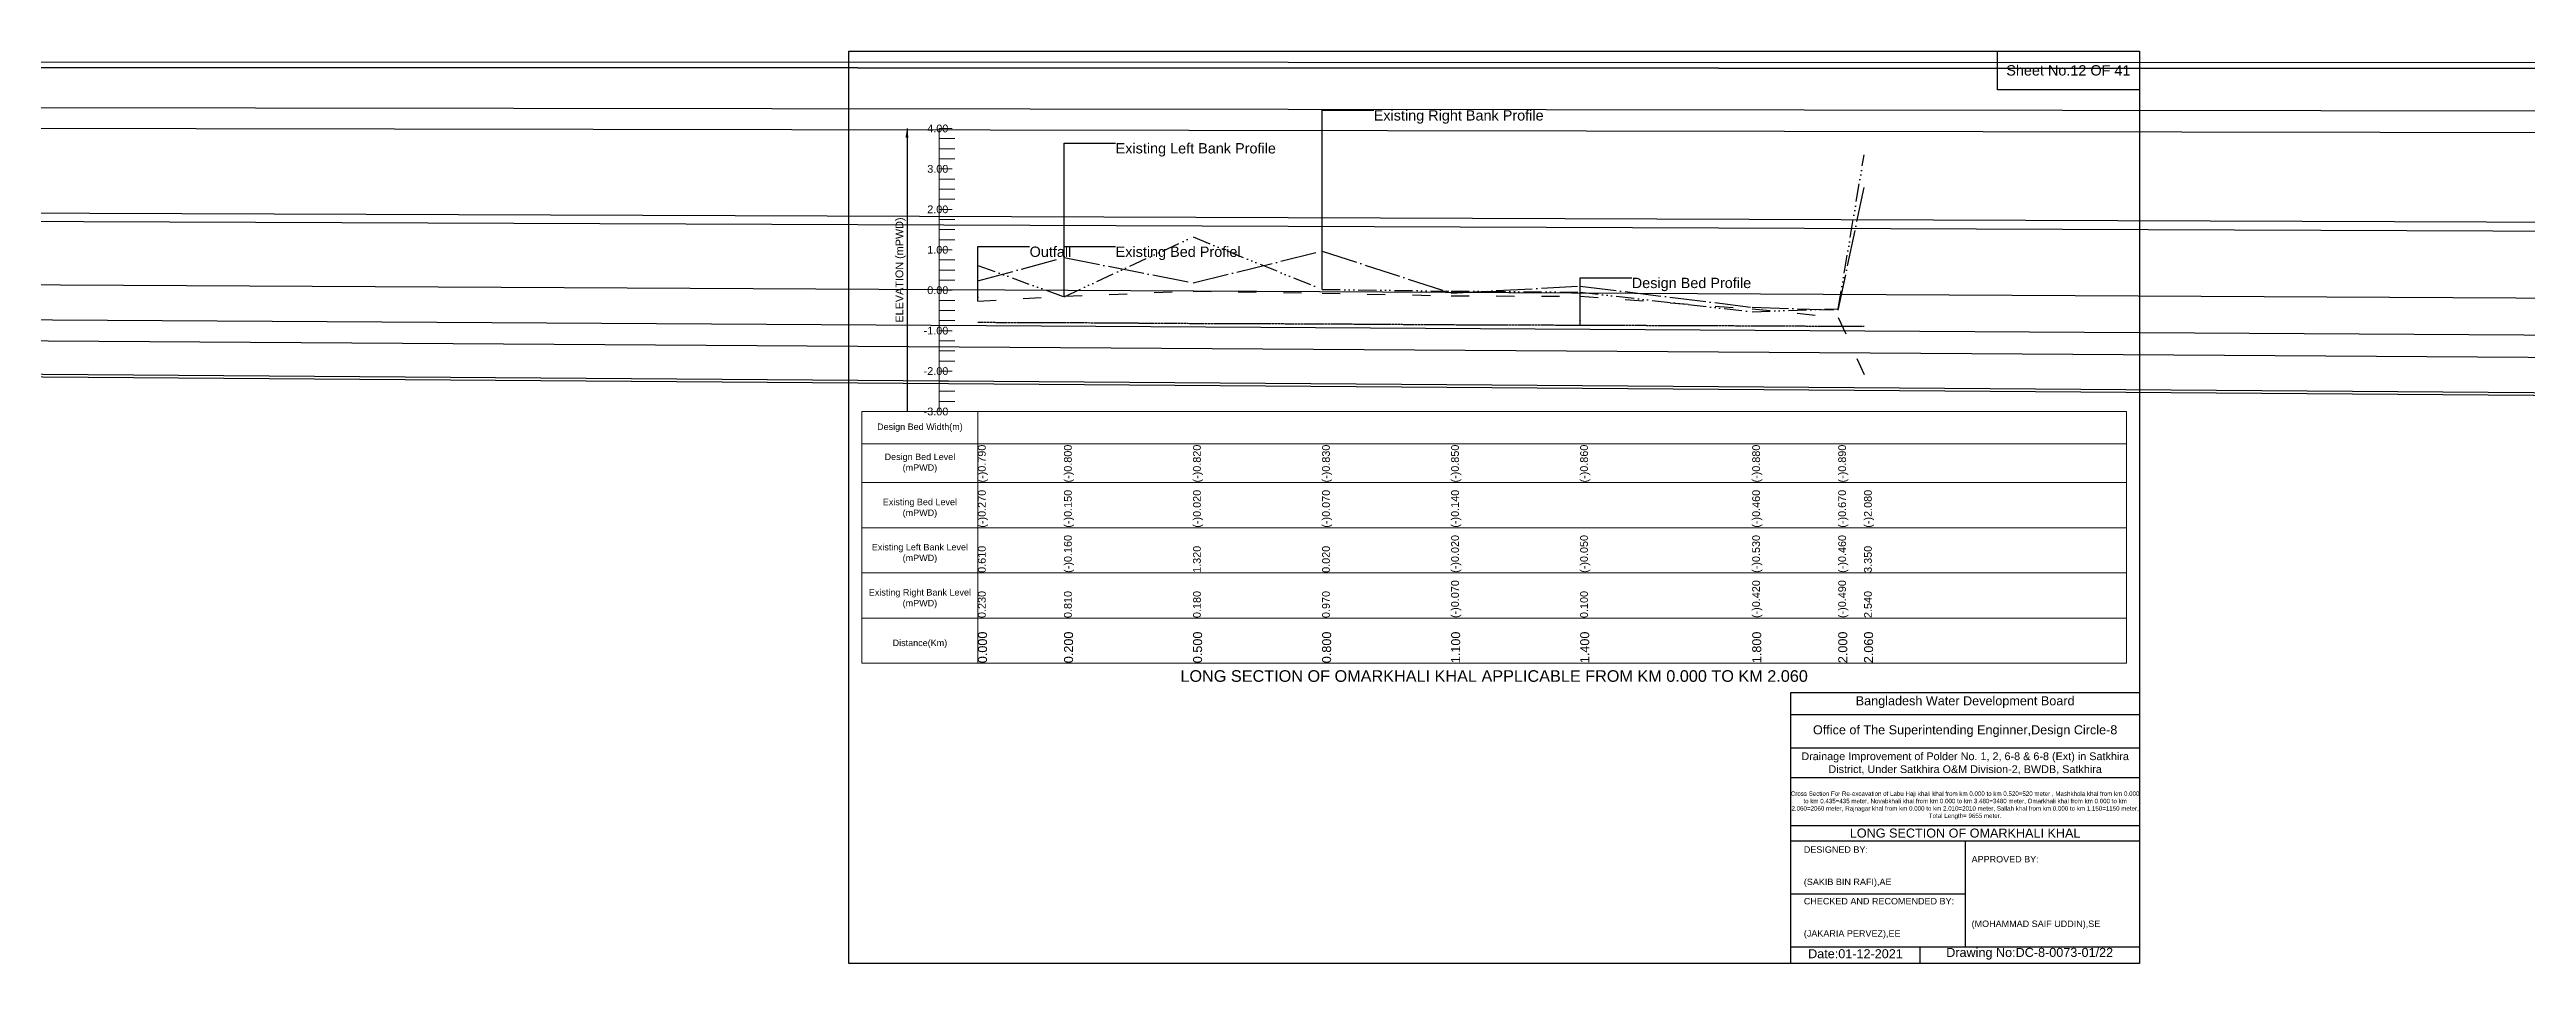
# Model space of a CAD drawing. Header units: inches. Extents: x 0 to 506000, y -4242 to 7.
# Drawn here: x 206283 to 217800, y -4242 to 7 of the extents above; entities that cross this region are included whole.
import ezdxf

# ---------------------------------------------------------------- set-up
doc = ezdxf.new("R2010")
doc.units = ezdxf.units.IN
doc.header["$LTSCALE"] = 7
doc.header["$MEASUREMENT"] = 0
for name, pattern in [('ACAD_ISO03W100', [30, 12, -18]), ('ACAD_ISO04W100', [30, 24, -3, 0, -3]), ('ACAD_ISO14W100', [24, 12, -3, 0, -3, 0, -3, 0, -3]), ('CENTER', [2, 1.25, -0.25, 0.25, -0.25])]:
    doc.linetypes.add(name, pattern=pattern)
for name, color, linetype, lineweight in [('Cross Section Labels', 7, 'Continuous', 9), ('Design Bed Level Long Section', 7, 'CENTER', 25), ('Existing Bed Level for Long Section', 7, 'ACAD_ISO03W100', 25), ('Existing Left Bank of Long section', 7, 'ACAD_ISO04W100', 25), ('Existing Right Bank of Long Section', 7, 'ACAD_ISO14W100', 25), ('Long Section Border', 7, 'Continuous', 9), ('Long Section Labels', 7, 'Continuous', 9), ('Vscale for Long Section', 7, 'Continuous', 9)]:
    doc.layers.add(name, color=color, linetype=linetype, lineweight=lineweight)
doc.styles.get("Standard").update_dxf_attribs({"font": 'arial.ttf'})
doc.dimstyles.get("Standard").update_dxf_attribs({"dimtxt": 0.18, "dimasz": 0.18, "dimexe": 0.18, "dimexo": 0.0625, "dimgap": 0.09, "dimtad": 0, "dimtih": 1, "dimtoh": 1, "dimdec": 4, "dimzin": 0, "dimdsep": 46, "dimtxsty": 'Standard', "dimcen": 0.09, "dimadec": 0, "dimazin": 0, "dimtfac": 1, "dimtdec": 4, "dimtofl": 0, "dimtmove": 0, "dimatfit": 3, "dimfxl": 1, "dimtolj": 1, "dimtzin": 0, "dimarcsym": 0})

msp = doc.modelspace()

# ---------------------------------------------------------------- linework, layer by layer
for points in [[(210000, 0), (216000, 0), (216000, -4242), (210000, -4242)], [(215340, 0), (216000, 0), (216000, -180), (215340, -180)]]:
    msp.add_lwpolyline(points, close=True)
for points in [[(214380, -4242), (214380, -2982), (216000, -2982)], [(214380, -3084), (216000, -3084)], [(214380, -3240), (216000, -3240)], [(214380, -3378), (216000, -3378)], [(214380, -3600), (216000, -3600)], [(214380, -3672), (216000, -3672)], [(215190, -3672), (215190, -4164)], [(214380, -3918), (215190, -3918)], [(214380, -4164), (216000, -4164)], [(214980, -4164), (214980, -4242)]]:
    msp.add_lwpolyline(points)
at = {"layer": 'Design Bed Level Long Section'}
msp.add_lwpolyline([(210600, -1261), (211000, -1262), (211600, -1266), (212200, -1268), (212800, -1272), (213400, -1274), (214200, -1277), (214600, -1279), (214720, -1279)], dxfattribs=at)
at = {"layer": 'Existing Bed Level for Long Section'}
msp.add_lwpolyline([(210600, -1163), (211000, -1140), (211600, -1116), (212200, -1125), (212800, -1138), (213400, -1140), (214200, -1198), (214600, -1238), (214720, -1503)], dxfattribs=at)
at = {"layer": 'Existing Left Bank of Long section'}
msp.add_lwpolyline([(210600, -1069), (211000, -960), (211600, -1078), (212200, -930), (212800, -1125), (213400, -1093), (214200, -1191), (214600, -1204), (214720, -634)], dxfattribs=at)
at = {"layer": 'Existing Right Bank of Long Section'}
msp.add_lwpolyline([(210600, -997), (211000, -1142), (211600, -864), (212200, -1108), (212800, -1116), (213400, -1121), (214200, -1212), (214600, -1198), (214720, -482)], dxfattribs=at)
at = {"layer": 'Long Section Border'}
msp.add_lwpolyline([(210060, -1676), (215940, -1676), (215940, -2846), (210060, -2846)], close=True, dxfattribs=at)
for points in [[(210600, -1676), (210600, -2846)], [(210060, -1826), (215940, -1826)], [(210060, -2006), (215940, -2006)], [(210060, -2216), (215940, -2216)], [(210060, -2426), (215940, -2426)], [(210060, -2636), (215940, -2636)]]:
    msp.add_lwpolyline(points, dxfattribs=at)
at = {"layer": 'Vscale for Long Section'}
for points in [[(210420, -1676), (210420, -1488), (210420, -1300), (210420, -1112), (210420, -924), (210420, -736), (210420, -548), (210420, -360)], [(210420, -360), (210480, -360)], [(210420, -407), (210492, -407)], [(210420, -454), (210492, -454)], [(210420, -501), (210492, -501)], [(210420, -548), (210480, -548)], [(210420, -595), (210492, -595)], [(210420, -642), (210492, -642)], [(210420, -689), (210492, -689)], [(210420, -736), (210480, -736)], [(210420, -783), (210492, -783)], [(210420, -830), (210492, -830)], [(210420, -877), (210492, -877)], [(210420, -924), (210480, -924)], [(210420, -971), (210492, -971)], [(210420, -1018), (210492, -1018)], [(210420, -1065), (210492, -1065)], [(210420, -1112), (210480, -1112)], [(210420, -1159), (210492, -1159)], [(210420, -1206), (210492, -1206)], [(210420, -1253), (210492, -1253)], [(210420, -1300), (210480, -1300)], [(210420, -1347), (210492, -1347)], [(210420, -1394), (210492, -1394)], [(210420, -1441), (210492, -1441)], [(210420, -1488), (210480, -1488)], [(210420, -1535), (210492, -1535)], [(210420, -1582), (210492, -1582)], [(210420, -1629), (210492, -1629)], [(210420, -1676), (210480, -1676)]]:
    msp.add_lwpolyline(points, dxfattribs=at)

# ---------------------------------------------------------------- texts
at = {"attachment_point": 5}
for s, insert, char_height in [('Sheet No:12 OF 41', (215670, -90), 48), ('Bangladesh Water Development Board', (215190, -3027), 42), ('Office of The Superintending Enginner,Design Circle-8', (215190, -3162), 42)]:
    msp.add_mtext(s, dxfattribs=dict(at, insert=insert, char_height=char_height))
for s, insert, char_height, width, attachment_point in [('Drainage Improvement of Polder No. 1, 2, 6-8 & 6-8 (Ext) in Satkhira District, Under Satkhira O&M Division-2, BWDB, Satkhira', (215190, -3312), 36, 1680, 5), ('Cross Section For Re-excavation of Labu Haji khali khal from km 0.000 to km 0.520=520 meter , Mashkhola khal from km 0.000 to km 0.435=435 meter, Novabkhali khal from km 0.000 to km 3.480=3480 meter, Omarkhali khal from km 0.000 to km 2.060=2060 meter, Rajnagar khal from km 0.000 to km 2.010=2010 meter, Sallah khal from km 0.000 to km 1.150=1150 meter, Total Length= 9655 meter. ', (215190, -3507), 20.561, 1620, 5), ('LONG SECTION OF OMARKHALI KHAL', (215190, -3636), 42, 1680, 5), ('DESIGNED BY:^J^J^J(SAKIB BIN RAFI),AE', (214440, -3792), 30, 840, 4), ('APPROVED BY:^J^J^J^J^J^J(MOHAMMAD SAIF UDDIN),SE', (215220, -3912), 30, 840, 4), ('CHECKED AND RECOMENDED BY:^J^J^J(JAKARIA PERVEZ),EE', (214440, -4032), 30, 840, 4), ('Date:01-12-2021', (214680, -4197), 42, 840, 5), ('Drawing No:DC-8-0073-01/22', (215490, -4197), 42, 1320, 5)]:
    msp.add_mtext(s, dxfattribs=dict(insert=insert, char_height=char_height, width=width, attachment_point=attachment_point))
at = {"layer": 'Long Section Border', "attachment_point": 5}
for s, insert, char_height in [('Design Bed Width(m)', (210330, -1751), 30), ('Design Bed Level^J(mPWD)', (210330, -1916), 30), ('Existing Bed Level^J(mPWD)', (210330, -2126), 30), ('Existing Left Bank Level^J(mPWD)', (210330, -2336), 30), ('Existing Right Bank Level^J(mPWD)', (210330, -2546), 30), ('Distance(Km)', (210330, -2756), 30), ('LONG SECTION OF OMARKHALI KHAL APPLICABLE FROM KM 0.000 TO KM 2.060', (213000, -2906), 54)]:
    msp.add_mtext(s, dxfattribs=dict(at, insert=insert, char_height=char_height))
at = {"layer": 'Long Section Labels', "char_height": 48, "attachment_point": 1}
for s, insert in [('Existing Right Bank Profile', (212440, -275)), ('Existing Left Bank Profile', (211240, -428)), ('Outfall', (210840, -909)), ('Existing Bed Profiel', (211240, -909)), ('Design Bed Profile', (213640, -1054))]:
    msp.add_mtext(s, dxfattribs=dict(at, insert=insert))
at = {"layer": 'Vscale for Long Section', "char_height": 36, "attachment_point": 6}
for s, insert in [('4.00', (210462, -360)), ('3.00', (210462, -548)), ('2.00', (210462, -736)), ('1.00', (210462, -924)), ('0.00', (210462, -1112)), ('-1.00', (210462, -1300)), ('-2.00', (210462, -1488)), ('-3.00', (210462, -1676))]:
    msp.add_mtext(s, dxfattribs=dict(at, insert=insert))
at = {"layer": 'Vscale for Long Section', "rotation": 90}
for s, insert, char_height, attachment_point in [('ELEVATION (mPWD)', (210240, -1018), 36, 5), ('(-)0.790', (210600, -2006), 36, 1), ('(-)0.800', (211000, -2006), 36, 1), ('(-)0.820', (211600, -2006), 36, 1), ('(-)0.830', (212200, -2006), 36, 1), ('(-)0.850', (212800, -2006), 36, 1), ('(-)0.860', (213400, -2006), 36, 1), ('(-)0.880', (214200, -2006), 36, 1), ('(-)0.890', (214600, -2006), 36, 1), ('(-)0.890', (214600, -2006), 36, 1), ('(-)0.270', (210600, -2216), 36, 1), ('(-)0.150', (211000, -2216), 36, 1), ('(-)0.150', (211000, -2216), 36, 1), ('(-)0.020', (211600, -2216), 36, 1), ('(-)0.070', (212200, -2216), 36, 1), ('(-)0.140', (212800, -2216), 36, 1), ('(-)0.460', (214200, -2216), 36, 1), ('(-)0.670', (214600, -2216), 36, 1), ('(-)2.080', (214720, -2216), 36, 1), ('0.610', (210600, -2426), 36, 1), ('(-)0.160', (211000, -2426), 36, 1), ('1.320', (211600, -2426), 36, 1), ('0.020', (212200, -2426), 36, 1), ('(-)0.020', (212800, -2426), 36, 1), ('(-)0.050', (213400, -2426), 36, 1), ('(-)0.530', (214200, -2426), 36, 1), ('(-)0.460', (214600, -2426), 36, 1), ('3.350', (214720, -2426), 36, 1), ('0.230', (210600, -2636), 36, 1), ('0.810', (211000, -2636), 36, 1), ('0.180', (211600, -2636), 36, 1), ('0.970', (212200, -2636), 36, 1), ('(-)0.070', (212800, -2636), 36, 1), ('0.100', (213400, -2636), 36, 1), ('(-)0.420', (214200, -2636), 36, 1), ('(-)0.490', (214600, -2636), 36, 1), ('2.540', (214720, -2636), 36, 1), ('0.000', (210600, -2846), 42, 1), ('0.200', (211000, -2846), 42, 1), ('0.500', (211600, -2846), 42, 1), ('0.800', (212200, -2846), 42, 1), ('1.100', (212800, -2846), 42, 1), ('1.400', (213400, -2846), 42, 1), ('1.800', (214200, -2846), 42, 1), ('2.000', (214600, -2846), 42, 1), ('2.060', (214720, -2846), 42, 1)]:
    msp.add_mtext(s, dxfattribs=dict(at, insert=insert, char_height=char_height, attachment_point=attachment_point))

# ---------------------------------------------------------------- leaders
at = {"layer": 'Cross Section Labels', "annotation_type": 0, "has_hookline": 1, "hookline_direction": 0, "text_width": 497}
for points in [[(0, 0), (242808, -1783), (242988, -1783)], [(0, 0), (262714, -1592), (262894, -1592)], [(0, 0), (272532, -347), (272712, -347)], [(0, 0), (273030, -1989), (273210, -1989)], [(0, 0), (283272, -1851), (283452, -1851)], [(0, 0), (292196, -508), (292286, -114), (292330, -114)], [(0, 0), (323900, -1706), (324080, -1706)], [(0, 0), (403262, -146), (403442, -146)], [(0, 0), (413300, -154), (413480, -154)], [(0, 0), (412980, -1586), (413160, -1586)], [(0, 0), (443222, -1617), (443402, -1617)], [(0, 0), (452718, -111), (452897, -111)]]:
    msp.add_leader(points, dimstyle='Standard', override={"dimasz": 43.2}, dxfattribs=at)
at = {"layer": 'Long Section Labels', "annotation_type": 0, "has_hookline": 1, "hookline_direction": 0}
for points, text_width in [([(212200, -1108), (212200, -275), (212440, -275)], 782), ([(211000, -960), (211000, -428), (211240, -428)], 737), ([(210600, -1163), (210600, -909), (210840, -909)], 186), ([(211000, -1140), (211000, -909), (211240, -909)], 571), ([(213400, -1274), (213400, -1054), (213640, -1054)], 547)]:
    msp.add_leader(points, dimstyle='Standard', override={"dimasz": 21.6}, dxfattribs=dict(at, text_width=text_width))
at = {"layer": 'Vscale for Long Section'}
msp.add_leader([(210270, -360), (210270, -1676)], dimstyle='Standard', override={"dimasz": 43.2}, dxfattribs=at)

doc.saveas('drawing.dxf')
